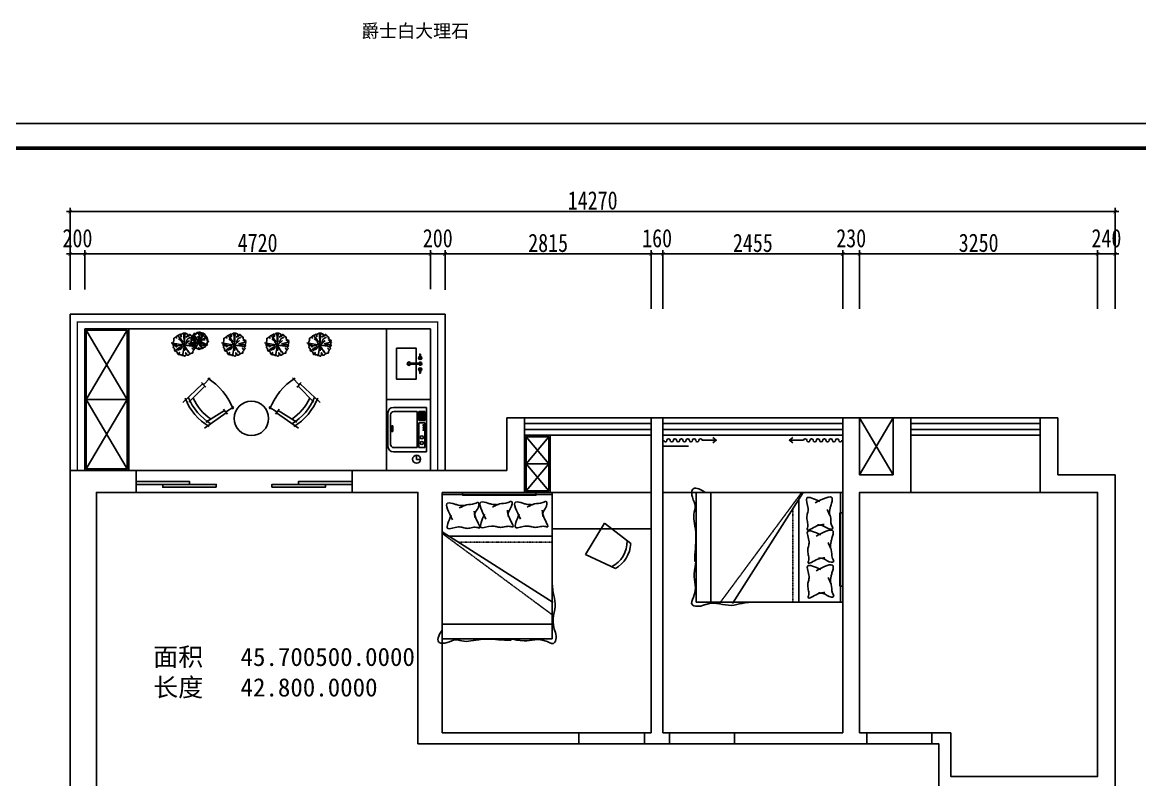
# Model space of a CAD drawing. Header units: millimetres. Extents: x -77055 to 331180, y -861586 to -491011.
# Drawn here: x -39311 to -24055, y -602618 to -592271 of the extents above; entities that cross this region are included whole.
import ezdxf

# ---------------------------------------------------------------- set-up
doc = ezdxf.new("R2010")
doc.units = ezdxf.units.MM
doc.header["$PDMODE"] = 3
doc.linetypes.add('DASHED2', pattern=[0.375, 0.25, -0.125])
doc.linetypes.add('M-HIDDEN', pattern=[1.875, 1.25, -0.625])
for name, color, linetype in [('0-01图框模板说明', 2, 'Continuous'), ('0-02图框细线', 136, 'Continuous'), ('250', 250, 'Continuous'), ('5', 5, 'Continuous'), ('6', 1, 'Continuous'), ('IDS-FIXT', 31, 'Continuous'), ('IEM-18Norm', 30, 'Continuous'), ('IFF-PLANTS', 86, 'Continuous'), ('JP-高位家具', 1, 'Continuous'), ('layer 1', 7, 'Continuous')]:
    doc.layers.add(name, color=color, linetype=linetype)
doc.styles.add('DIM', font='simhei.ttf', dxfattribs={"width": 0.8})
doc.styles.add('STYLE1', font='')
doc.styles.get('STYLE1').set_extended_font_data('SimSun')
doc.dimstyles.new('1-50', dxfattribs={"dimscale": 50, "dimtxt": 5, "dimasz": 1, "dimexe": 1, "dimexo": 0.1, "dimgap": 0.5, "dimtad": 1, "dimdec": 0, "dimdsep": 46, "dimtxsty": 'DIM', "dimblk": 'ARCHTICK', "dimcen": 4, "dimdle": 1, "dimclrd": 3, "dimclre": 3, "dimclrt": 1, "dimadec": 0, "dimazin": 0, "dimtfac": 1, "dimtdec": 0, "dimtmove": 2, "dimatfit": 3, "dimldrblk": 'DOT', "dimfxl": 15, "dimfxlon": 1, "dimarcsym": 0})

# ---------------------------------------------------------------- blocks, each defined once
blk = doc.blocks.new('_ArchTick')
at = {"color": 0, "linetype": 'ByBlock', "const_width": 0.15}
blk.add_lwpolyline([(-0.5, -0.5), (0.5, 0.5)], dxfattribs=at)
blk = doc.blocks.new('*D692')
at = {"layer": '250', "color": 3, "lineweight": -2}
for p, q in [((-23716, -597673), (-22916, -597673)), ((-22966, -597623), (-22966, -597963)), ((-23716, -597913), (-22916, -597913))]:
    blk.add_line(p, q, dxfattribs=at)
at = {"layer": 'Defpoints', "color": 0}
for p in [(-25214, -597673), (-25214, -597913), (-22966, -597913)]:
    blk.add_point(p, dxfattribs=at)
at = {"layer": '250', "color": 3, "lineweight": -2, "xscale": 50, "yscale": 50, "zscale": 50}
for p, rotation in [((-22966, -597673), 90), ((-22966, -597913), 270)]:
    blk.add_blockref('_ArchTick', p, dxfattribs=dict(at, rotation=rotation))
at = {"layer": '250', "color": 1, "insert": (-23160, -597471), "char_height": 250, "attachment_point": 5, "rotation": 90, "style": 'DIM'}
blk.add_mtext('240', dxfattribs=at)
blk = doc.blocks.new('_Dot')
at = {"color": 0, "linetype": 'ByBlock', "lineweight": -2}
blk.add_line((-0.5, 0), (-1, 0), dxfattribs=at)
at = {"color": 0, "linetype": 'ByBlock', "const_width": 0.5}
blk.add_lwpolyline([(-0.25, 0, 1), (0.25, 0, 1)], format="xyb", close=True, dxfattribs=at)
blk = doc.blocks.new('*D693')
at = {"layer": '250', "color": 3, "lineweight": -2}
for p, q in [((-22966, -597863), (-22966, -598503)), ((-23716, -597913), (-22916, -597913)), ((-23716, -598453), (-22916, -598453)), ((176539, -648635), (181029, -648635)), ((176589, -649385), (176589, -648585)), ((180979, -649385), (180979, -648585))]:
    blk.add_line(p, q, dxfattribs=at)
at = {"layer": 'Defpoints', "color": 0}
for p in [(-25214, -597913), (-24189, -598453), (-22966, -598453), (180979, -648635), (176589, -650556), (180979, -650556)]:
    blk.add_point(p, dxfattribs=at)
at = {"layer": '250', "color": 3, "lineweight": -2, "xscale": 50, "yscale": 50, "zscale": 50}
for p, rotation in [((-22966, -597913), 90), ((-22966, -598453), 270), ((176589, -648635), 180)]:
    blk.add_blockref('_ArchTick', p, dxfattribs=dict(at, rotation=rotation))
blk.add_blockref('_ArchTick', (180979, -648635), dxfattribs=at)
at = {"layer": '250', "color": 1, "insert": (-23168, -598183), "char_height": 250, "attachment_point": 5, "rotation": 90, "style": 'DIM'}
blk.add_mtext('540', dxfattribs=at)
at = {"layer": '250', "color": 1, "insert": (178784, -648483), "char_height": 250, "attachment_point": 5, "style": 'DIM'}
blk.add_mtext('4390', dxfattribs=at)
blk = doc.blocks.new('*D694')
at = {"layer": '250', "color": 3, "lineweight": -2}
for p, q in [((-23716, -598453), (-22916, -598453)), ((-22966, -598403), (-22966, -598743)), ((-23716, -598693), (-22916, -598693)), ((-56080, -832290), (-56080, -832608)), ((-55400, -832290), (-55400, -832608)), ((-56130, -832558), (-55350, -832558))]:
    blk.add_line(p, q, dxfattribs=at)
at = {"layer": 'Defpoints', "color": 0}
for p in [(-24189, -598453), (-24429, -598693), (-22966, -598693), (-56080, -832285), (-55400, -832285), (-55400, -832558)]:
    blk.add_point(p, dxfattribs=at)
at = {"layer": '250', "color": 3, "lineweight": -2, "xscale": 50, "yscale": 50, "zscale": 50}
for p, rotation in [((-22966, -598453), 90), ((-22966, -598693), 270), ((-56080, -832558), 180)]:
    blk.add_blockref('_ArchTick', p, dxfattribs=dict(at, rotation=rotation))
blk.add_blockref('_ArchTick', (-55400, -832558), dxfattribs=at)
at = {"layer": '250', "color": 1, "insert": (-22778, -598874), "char_height": 250, "attachment_point": 5, "rotation": 90, "style": 'DIM'}
blk.add_mtext('240', dxfattribs=at)
at = {"layer": '250', "color": 1, "insert": (-55740, -832407), "char_height": 250, "attachment_point": 5, "style": 'DIM'}
blk.add_mtext('680', dxfattribs=at)
blk = doc.blocks.new('*D695')
at = {"layer": '250', "color": 3, "lineweight": -2}
for p, q in [((-22966, -598643), (-22966, -602623)), ((-23716, -598693), (-22916, -598693)), ((-23716, -602573), (-22916, -602573)), ((-55450, -831891), (-54790, -831891)), ((-55400, -832205), (-55400, -831841)), ((-54840, -832205), (-54840, -831841))]:
    blk.add_line(p, q, dxfattribs=at)
at = {"layer": 'Defpoints', "color": 0}
for p in [(-24429, -598693), (-24429, -602573), (-22966, -602573), (-54840, -831891), (-55400, -832210), (-54840, -832210)]:
    blk.add_point(p, dxfattribs=at)
at = {"layer": '250', "color": 3, "lineweight": -2, "xscale": 50, "yscale": 50, "zscale": 50}
for p, rotation in [((-22966, -598693), 90), ((-22966, -602573), 270), ((-55400, -831891), 180)]:
    blk.add_blockref('_ArchTick', p, dxfattribs=dict(at, rotation=rotation))
blk.add_blockref('_ArchTick', (-54840, -831891), dxfattribs=at)
at = {"layer": '250', "color": 1, "insert": (-23117, -600633), "char_height": 250, "attachment_point": 5, "rotation": 90, "style": 'DIM'}
blk.add_mtext('3880', dxfattribs=at)
at = {"layer": '250', "color": 1, "insert": (-55120, -831740), "char_height": 250, "attachment_point": 5, "style": 'DIM'}
blk.add_mtext('560', dxfattribs=at)
blk = doc.blocks.new('*D696')
at = {"layer": '250', "color": 3, "lineweight": -2}
for p, q in [((-23716, -602573), (-22916, -602573)), ((-22966, -602523), (-22966, -602763)), ((-23716, -602713), (-22916, -602713)), ((-52530, -835905), (-52530, -835105)), ((-50065, -835905), (-50065, -835105)), ((-52580, -835155), (-50015, -835155))]:
    blk.add_line(p, q, dxfattribs=at)
at = {"layer": 'Defpoints', "color": 0}
for p in [(-24429, -602573), (-24429, -602713), (-22966, -602713), (-50065, -835155), (-52530, -836025), (-50065, -836025)]:
    blk.add_point(p, dxfattribs=at)
at = {"layer": '250', "color": 3, "lineweight": -2, "xscale": 50, "yscale": 50, "zscale": 50}
for p, rotation in [((-22966, -602573), 90), ((-22966, -602713), 270), ((-52530, -835155), 180)]:
    blk.add_blockref('_ArchTick', p, dxfattribs=dict(at, rotation=rotation))
blk.add_blockref('_ArchTick', (-50065, -835155), dxfattribs=at)
at = {"layer": '250', "color": 1, "insert": (-23168, -602643), "char_height": 250, "attachment_point": 5, "rotation": 90, "style": 'DIM'}
blk.add_mtext('140', dxfattribs=at)
at = {"layer": '250', "color": 1, "insert": (-51298, -835005), "char_height": 250, "attachment_point": 5, "style": 'DIM'}
blk.add_mtext('2465', dxfattribs=at)
blk = doc.blocks.new('*D701')
at = {"layer": '250', "color": 3, "lineweight": -2}
for p, q in [((-38709, -595435), (-38409, -595435)), ((-38659, -595924), (-38659, -595385)), ((-38459, -595919), (-38459, -595385)), ((153703, -610350), (153703, -610722)), ((156158, -610350), (156158, -610722)), ((156208, -610672), (153653, -610672))]:
    blk.add_line(p, q, dxfattribs=at)
at = {"layer": 'Defpoints', "color": 0}
for p in [(-38459, -595435), (-38659, -595929), (-38459, -595924), (153703, -610345), (156158, -610345), (153703, -610672)]:
    blk.add_point(p, dxfattribs=at)
at = {"layer": '250', "color": 3, "lineweight": -2, "xscale": 50, "yscale": 50, "zscale": 50, "rotation": 180}
for p in [(-38659, -595435), (153703, -610672)]:
    blk.add_blockref('_ArchTick', p, dxfattribs=at)
at = {"layer": '250', "color": 3, "lineweight": -2, "xscale": 50, "yscale": 50, "zscale": 50}
for p in [(-38459, -595435), (156158, -610672)]:
    blk.add_blockref('_ArchTick', p, dxfattribs=at)
at = {"layer": '250', "color": 1, "char_height": 250, "attachment_point": 5, "style": 'DIM'}
for s, insert in [('200', (-38559, -595221)), ('2455', (154931, -610522))]:
    blk.add_mtext(s, dxfattribs=dict(at, insert=insert))
blk = doc.blocks.new('*D702')
at = {"layer": '250', "color": 3, "lineweight": -2}
for p, q in [((-38509, -595435), (-33689, -595435)), ((-38459, -595919), (-38459, -595385)), ((-33739, -595915), (-33739, -595385)), ((151763, -610042), (153593, -610042)), ((151813, -610184), (151813, -609992)), ((153543, -610184), (153543, -609992))]:
    blk.add_line(p, q, dxfattribs=at)
at = {"layer": 'Defpoints', "color": 0}
for p in [(-33739, -595435), (-38459, -595924), (-33739, -595920), (153543, -610042), (151813, -610189), (153543, -610189)]:
    blk.add_point(p, dxfattribs=at)
at = {"layer": '250', "color": 3, "lineweight": -2, "xscale": 50, "yscale": 50, "zscale": 50, "rotation": 180}
for p in [(-38459, -595435), (151813, -610042)]:
    blk.add_blockref('_ArchTick', p, dxfattribs=at)
at = {"layer": '250', "color": 3, "lineweight": -2, "xscale": 50, "yscale": 50, "zscale": 50}
for p in [(-33739, -595435), (153543, -610042)]:
    blk.add_blockref('_ArchTick', p, dxfattribs=at)
at = {"layer": '250', "color": 1, "char_height": 250, "attachment_point": 5, "style": 'DIM'}
for s, insert in [('4720', (-36099, -595284)), ('1730', (152678, -609891))]:
    blk.add_mtext(s, dxfattribs=dict(at, insert=insert))
blk = doc.blocks.new('*D703')
at = {"layer": '250', "color": 3, "lineweight": -2}
for p, q in [((-33789, -595435), (-33489, -595435)), ((-33739, -595915), (-33739, -595385)), ((-33539, -595924), (-33539, -595385)), ((146508, -610525), (146508, -611325)), ((149458, -610525), (149458, -611325)), ((146458, -611275), (149508, -611275))]:
    blk.add_line(p, q, dxfattribs=at)
at = {"layer": 'Defpoints', "color": 0}
for p in [(-33539, -595435), (-33739, -595920), (-33539, -595929), (146508, -610345), (149458, -610345), (149458, -611275)]:
    blk.add_point(p, dxfattribs=at)
at = {"layer": '250', "color": 3, "lineweight": -2, "xscale": 50, "yscale": 50, "zscale": 50, "rotation": 180}
for p in [(-33739, -595435), (146508, -611275)]:
    blk.add_blockref('_ArchTick', p, dxfattribs=at)
at = {"layer": '250', "color": 3, "lineweight": -2, "xscale": 50, "yscale": 50, "zscale": 50}
for p in [(-33539, -595435), (149458, -611275)]:
    blk.add_blockref('_ArchTick', p, dxfattribs=at)
at = {"layer": '250', "color": 1, "char_height": 250, "attachment_point": 5, "style": 'DIM'}
for s, insert in [('200', (-33639, -595221)), ('2950', (147983, -611123))]:
    blk.add_mtext(s, dxfattribs=dict(at, insert=insert))
blk = doc.blocks.new('*D704')
at = {"layer": '250', "color": 3, "lineweight": -2}
for p, q in [((-33589, -595435), (-30674, -595435)), ((-33539, -595924), (-33539, -595385)), ((-30724, -596185), (-30724, -595385)), ((148699, -616775), (148699, -614930)), ((149449, -614980), (148649, -614980)), ((149449, -616725), (148649, -616725))]:
    blk.add_line(p, q, dxfattribs=at)
at = {"layer": 'Defpoints', "color": 0}
for p in [(-30724, -595435), (-33539, -595929), (-30724, -597584), (148699, -614980), (150108, -614980), (150108, -616725)]:
    blk.add_point(p, dxfattribs=at)
at = {"layer": '250', "color": 3, "lineweight": -2, "xscale": 50, "yscale": 50, "zscale": 50}
for p, rotation in [((-33539, -595435), 180), ((148699, -614980), 90), ((148699, -616725), 270)]:
    blk.add_blockref('_ArchTick', p, dxfattribs=dict(at, rotation=rotation))
blk.add_blockref('_ArchTick', (-30724, -595435), dxfattribs=at)
at = {"layer": '250', "color": 1, "insert": (-32132, -595285), "char_height": 250, "attachment_point": 5, "style": 'DIM'}
blk.add_mtext('2815', dxfattribs=at)
at = {"layer": '250', "color": 1, "insert": (148549, -615853), "char_height": 250, "attachment_point": 5, "rotation": 90, "style": 'DIM'}
blk.add_mtext('1745', dxfattribs=at)
blk = doc.blocks.new('*D705')
at = {"layer": '250', "color": 3, "lineweight": -2}
for p, q in [((-30774, -595435), (-30514, -595435)), ((-30724, -596185), (-30724, -595385)), ((-30564, -596185), (-30564, -595385)), ((147553, -618753), (150608, -618753)), ((147603, -619165), (147603, -618703)), ((150558, -619200), (150558, -618703))]:
    blk.add_line(p, q, dxfattribs=at)
at = {"layer": 'Defpoints', "color": 0}
for p in [(-30564, -595435), (-30724, -597584), (-30564, -597584), (150558, -618753), (147603, -619170), (150558, -619205)]:
    blk.add_point(p, dxfattribs=at)
at = {"layer": '250', "color": 3, "lineweight": -2, "xscale": 50, "yscale": 50, "zscale": 50, "rotation": 180}
for p in [(-30724, -595435), (147603, -618753)]:
    blk.add_blockref('_ArchTick', p, dxfattribs=at)
at = {"layer": '250', "color": 3, "lineweight": -2, "xscale": 50, "yscale": 50, "zscale": 50}
for p in [(-30564, -595435), (150558, -618753)]:
    blk.add_blockref('_ArchTick', p, dxfattribs=at)
at = {"layer": '250', "color": 1, "char_height": 250, "attachment_point": 5, "style": 'DIM'}
for s, insert in [('160', (-30644, -595221)), ('2955', (149081, -618603))]:
    blk.add_mtext(s, dxfattribs=dict(at, insert=insert))
blk = doc.blocks.new('*D706')
at = {"layer": '250', "color": 3, "lineweight": -2}
for p, q in [((-30614, -595435), (-28059, -595435)), ((-30564, -596185), (-30564, -595385)), ((-28109, -596185), (-28109, -595385)), ((150553, -617555), (149994, -617555)), ((150044, -619250), (150044, -617505)), ((150553, -619200), (149994, -619200))]:
    blk.add_line(p, q, dxfattribs=at)
at = {"layer": 'Defpoints', "color": 0}
for p in [(-28109, -595435), (-30564, -597584), (-28109, -597584), (150044, -617555), (150558, -617555), (150558, -619200)]:
    blk.add_point(p, dxfattribs=at)
at = {"layer": '250', "color": 3, "lineweight": -2, "xscale": 50, "yscale": 50, "zscale": 50}
for p, rotation in [((-30564, -595435), 180), ((150044, -617555), 90), ((150044, -619200), 270)]:
    blk.add_blockref('_ArchTick', p, dxfattribs=dict(at, rotation=rotation))
blk.add_blockref('_ArchTick', (-28109, -595435), dxfattribs=at)
at = {"layer": '250', "color": 1, "insert": (-29337, -595285), "char_height": 250, "attachment_point": 5, "style": 'DIM'}
blk.add_mtext('2455', dxfattribs=at)
at = {"layer": '250', "color": 1, "insert": (149894, -618378), "char_height": 250, "attachment_point": 5, "rotation": 90, "style": 'DIM'}
blk.add_mtext('1645', dxfattribs=at)
blk = doc.blocks.new('*D707')
at = {"layer": '250', "color": 3, "lineweight": -2}
for p, q in [((-28159, -595435), (-27829, -595435)), ((-28109, -596185), (-28109, -595385)), ((-27879, -596185), (-27879, -595385)), ((163605, -614960), (164405, -614960)), ((164355, -618770), (164355, -614910)), ((163605, -618720), (164405, -618720))]:
    blk.add_line(p, q, dxfattribs=at)
at = {"layer": 'Defpoints', "color": 0}
for p in [(-27879, -595435), (-27879, -597344), (-28109, -597584), (159638, -614960), (164355, -614960), (159638, -618720)]:
    blk.add_point(p, dxfattribs=at)
at = {"layer": '250', "color": 3, "lineweight": -2, "xscale": 50, "yscale": 50, "zscale": 50}
for p, rotation in [((-28109, -595435), 180), ((164355, -614960), 90), ((164355, -618720), 270)]:
    blk.add_blockref('_ArchTick', p, dxfattribs=dict(at, rotation=rotation))
blk.add_blockref('_ArchTick', (-27879, -595435), dxfattribs=at)
at = {"layer": '250', "color": 1, "insert": (-27994, -595221), "char_height": 250, "attachment_point": 5, "style": 'DIM'}
blk.add_mtext('230', dxfattribs=at)
at = {"layer": '250', "color": 1, "insert": (164204, -616840), "char_height": 250, "attachment_point": 5, "rotation": 90, "style": 'DIM'}
blk.add_mtext('3760', dxfattribs=at)
blk = doc.blocks.new('*D708')
at = {"layer": '250', "color": 3, "lineweight": -2}
for p, q in [((-27929, -595435), (-24579, -595435)), ((-27879, -596185), (-27879, -595385)), ((-24629, -596185), (-24629, -595385))]:
    blk.add_line(p, q, dxfattribs=at)
at = {"layer": 'Defpoints', "color": 0}
for p in [(-24629, -595435), (-27879, -597344), (-24629, -598364)]:
    blk.add_point(p, dxfattribs=at)
at = {"layer": '250', "color": 3, "lineweight": -2, "xscale": 50, "yscale": 50, "zscale": 50, "rotation": 180}
blk.add_blockref('_ArchTick', (-27879, -595435), dxfattribs=at)
at = {"layer": '250', "color": 3, "lineweight": -2, "xscale": 50, "yscale": 50, "zscale": 50}
blk.add_blockref('_ArchTick', (-24629, -595435), dxfattribs=at)
at = {"layer": '250', "color": 1, "insert": (-26254, -595284), "char_height": 250, "attachment_point": 5, "style": 'DIM'}
blk.add_mtext('3250', dxfattribs=at)
blk = doc.blocks.new('*D709')
at = {"layer": '250', "color": 3, "lineweight": -2}
for p, q in [((-24679, -595435), (-24339, -595435)), ((-24629, -596185), (-24629, -595385)), ((-24389, -596185), (-24389, -595385))]:
    blk.add_line(p, q, dxfattribs=at)
at = {"layer": 'Defpoints', "color": 0}
for p in [(-24389, -595435), (-24389, -598124), (-24629, -598364)]:
    blk.add_point(p, dxfattribs=at)
at = {"layer": '250', "color": 3, "lineweight": -2, "xscale": 50, "yscale": 50, "zscale": 50, "rotation": 180}
blk.add_blockref('_ArchTick', (-24629, -595435), dxfattribs=at)
at = {"layer": '250', "color": 3, "lineweight": -2, "xscale": 50, "yscale": 50, "zscale": 50}
blk.add_blockref('_ArchTick', (-24389, -595435), dxfattribs=at)
at = {"layer": '250', "color": 1, "insert": (-24509, -595221), "char_height": 250, "attachment_point": 5, "style": 'DIM'}
blk.add_mtext('240', dxfattribs=at)
blk = doc.blocks.new('*D728')
at = {"layer": '250', "color": 3, "lineweight": -2}
for p, q in [((-38659, -595607), (-38659, -594807)), ((-24389, -595607), (-24389, -594807)), ((-24339, -594857), (-38709, -594857))]:
    blk.add_line(p, q, dxfattribs=at)
at = {"layer": 'Defpoints', "color": 0}
for p in [(-38659, -594857), (-38659, -596185), (-24389, -596185)]:
    blk.add_point(p, dxfattribs=at)
at = {"layer": '250', "color": 3, "lineweight": -2, "xscale": 50, "yscale": 50, "zscale": 50, "rotation": 180}
blk.add_blockref('_ArchTick', (-38659, -594857), dxfattribs=at)
at = {"layer": '250', "color": 3, "lineweight": -2, "xscale": 50, "yscale": 50, "zscale": 50}
blk.add_blockref('_ArchTick', (-24389, -594857), dxfattribs=at)
at = {"layer": '250', "color": 1, "insert": (-31524, -594705), "char_height": 250, "attachment_point": 5, "style": 'DIM'}
blk.add_mtext('14270', dxfattribs=at)
blk = doc.blocks.new('TREE')
at = {"color": 0, "linetype": 'ByBlock'}
for p, q in [((-28, 553), (-9, 216)), ((0, 0), (-500, -310)), ((0, 0), (-473, -365)), ((0, 0), (-426, 453)), ((1, -2), (-184, 326)), ((-14, 124), (-37, 392)), ((0, 0), (-35, -318)), ((-2, -2), (384, 367)), ((0, 0), (227, 147)), ((0, 0), (381, 26)), ((0, 0), (325, -339)), ((0, 0), (223, -298)), ((-580, -11), (-189, -11)), ((-146, -21), (-393, -29)), ((189, -548), (66, -191))]:
    blk.add_line(p, q, dxfattribs=at)
for points in [[(-533, 172, 0.048549), (-538, 162, 0.190472), (-538, 152, -0.10101), (-534, 136, 0.307962), (-529, 126, 0.265853), (-522, 125, -0.124573), (-499, 128, -0.175417), (-471, 113, -0.55537), (-474, 103, -0.151111), (-493, 103, 0.037801), (-513, 108, 0.126958), (-522, 108, 0.229316), (-545, 84, 0.16988), (-545, 59, -0.10766), (-541, 26, 0.160613), (-535, -45, -0.11842), (-527, -95, -0.101826), (-531, -107, 0.641425), (-505, -139, 0.023709), (-443, -97, -0.264906), (-413, -93, -0.527356), (-410, -108, -0.115062), (-453, -136, 0.153737), (-493, -166, 0.227692), (-497, -195, -0.107046), (-494, -249, 0.304489), (-478, -282, 0.118537), (-445, -292, -0.24455), (-417, -310, -0.401226), (-423, -336, 0.516312), (-423, -369, 0.207858), (-395, -376, -0.205707), (-373, -381, 0.042292), (-366, -398, 0.27872), (-293, -406, 0.371124), (-277, -369, -0.162146), (-276, -332, -0.092503), (-254, -296, -0.92822), (-245, -302, 0.045097), (-264, -338, 0.271844), (-261, -356, -0.045638), (-237, -394, -0.351087), (-245, -437, 0.267635), (-276, -481, 0.456302), (-255, -503, 0.224849), (-239, -495, -0.702819), (-221, -501, 0.36667), (-167, -517, -0.306593), (-116, -526, 0.365707), (-41, -531, 0.229267), (-32, -515, -0.531538), (-16, -505, 0.038694), (27, -520, 0.546027), (39, -510, 0.008428), (32, -472, -1.045168), (37, -471, 0.024954), (85, -536, 0.277631), (132, -553, 0.618575), (136, -539, 0.07332), (112, -501, -0.264636), (108, -484, -0.283668), (151, -475, 0.151544), (216, -478, 0.263252), (240, -456, -0.276965), (266, -432, -0.00619), (307, -424, 0.292035), (342, -392, 0.386467), (334, -377, -0.479561), (328, -327, -0.347201), (364, -322, 0.24097), (407, -324, 0.319278), (424, -297, -0.256097), (439, -262, 0.599235), (437, -247, 0.047891), (392, -236, -0.010419), (332, -226, -1.343777), (334, -221, -0.207946), (408, -227, 0.33552), (447, -221, 0.15502), (468, -176, -0.317336), (499, -144, 0.33213), (532, -107, 0.295355), (520, -83, -0.3785), (502, -32, 0.22719), (500, 14, 0.002774), (486, 38, -0.340727), (489, 58, 0.192143), (500, 81, 0.191783), (474, 155, 0.399061), (419, 160, -0.281864), (340, 151, -0.778653), (341, 160, 0.05714), (390, 169, 0.298226), (428, 213, -0.213147), (451, 252, 0.598277), (448, 281, 0.136008), (413, 299, -0.239617), (383, 322, 0.225446), (329, 367, -0.274678), (282, 414, 0.625959), (207, 429, -0.077436), (161, 385, -1.722769), (161, 389, 0.182225), (191, 427, -0.220662), (213, 451, 0.440558), (221, 473, 0.255848), (180, 500, 0.203833), (140, 487, -0.381368), (42, 488, 0.289099), (-77, 508, 0.098536), (-107, 488, -0.37499), (-148, 485, 0.295657), (-212, 490, 0.325049), (-226, 463, -0.444778), (-241, 442, -0.072527), (-280, 445, 0.724317), (-286, 435, 0.036145), (-225, 376, 0.245611), (-185, 367, -0.314344), (-138, 351, -0.471362), (-150, 307, -0.328571), (-187, 315, 0.165469), (-233, 341, -0.289587), (-308, 411, 0.485494), (-358, 433, 0.37279), (-379, 377, -0.569082), (-398, 355, 0.406999), (-425, 335, -0.196889), (-455, 288, -0.049165), (-529, 245, 0.519447), (-535, 215, -0.377457), (-533, 172, 3.957934)], [(-390, 62, -0.036231), (-288, 26, 0.185457), (-162, 20, -0.211068), (-43, 9, 0.149215), (0, 0, -8.760448)], [(15, 56, -0.10196), (60, 209, 0.275224), (55, 302, -0.168848), (27, 414, -2.224984)], [(487, -11, 0.172133), (370, 10, -0.196086), (205, 48, 0.316741), (120, 48, -11.613477)], [(-159, -464, 0.391732), (-139, -392, -0.180788), (-149, -315, -0.13994), (-84, -199, 0.260432), (-59, -111, -0.869243)], [(295, -451, 0.133517), (268, -402, 0.059364), (224, -366, -0.223064), (177, -290, 0.236418), (120, -204, -0.461399)]]:
    blk.add_lwpolyline(points, format="xyb", dxfattribs=at)
blk = doc.blocks.new('A$C5DE12AFD')
at = {"layer": '6', "color": 5}
for points in [[(523, 37), (717, 37), (671, 74)], [(523, 37), (717, 37), (671, 0)]]:
    blk.add_lwpolyline(points, dxfattribs=at)
for centre, start, end in [((22, 37), 180, 0), ((65, 37), 0, 180), ((109, 37), 180, 0), ((153, 37), 0, 180), ((196, 37), 180, 0), ((240, 37), 0, 180), ((283, 37), 180, 0), ((327, 37), 0, 180), ((371, 37), 180, 0), ((414, 37), 0, 180), ((458, 37), 180, 0), ((501, 37), 0, 180)]:
    blk.add_arc(centre, 21.8, start, end, dxfattribs=at)
blk = doc.blocks.new('A$C4EE4461C')
at = {"color": 2, "ltscale": 1000}
for p, q in [((2065, 2400), (65, 2400)), ((65, 2400), (65, 600)), ((2065, 600), (2065, 2400)), ((1465, 600), (1465, 2282)), ((65, 600), (2065, 600))]:
    blk.add_line(p, q, dxfattribs=at)
at = {"color": 8, "ltscale": 1000}
blk.add_line((265, 2400), (265, 600), dxfattribs=at)
at = {"color": 8, "linetype": 'DASHED2', "ltscale": 0.5}
for p, q in [((1505, 2400), (376, 569)), ((1385, 600), (1385, 2125))]:
    blk.add_line(p, q, dxfattribs=at)
at = {"color": 1, "ltscale": 1000}
for p, q in [((1525, 2400), (561, 579)), ((2035, 600), (2035, 2400))]:
    blk.add_line(p, q, dxfattribs=at)
at = {"color": 3}
blk.add_lwpolyline([(2065, 864), (2025, 864), (2025, 2064), (2065, 2064)], close=True, dxfattribs=at)
at = {"color": 2, "ltscale": 1000}
blk.add_open_spline([(184, 2400), (105, 2470), (-12, 2499), (10, 2289), (68, 2182), (3, 1991), (86, 1772), (27, 1228), (77, 1300), (3, 1016), (94, 799), (-32, 552), (111, 521), (313, 633), (478, 509), (703, 591), (809, 597), (869, 600)], degree=3, knots=[0, 0, 0, 0, 140.356688, 240.855445, 374.272085, 514.628774, 800.960617, 1037.309606, 1234.977718, 1501.883052, 1872.056655, 1990.732643, 2052.345442, 2125.407537, 2467.000811, 2608.004871, 2786.638856, 2786.638856, 2786.638856, 2786.638856], dxfattribs=at)
at = {"color": 1, "ltscale": 1000}
for points, knots in [([(1752, 2250), (1673, 2293), (1518, 2376), (1604, 2161), (1585, 2062), (1567, 1984), (1589, 1902), (1590, 1840), (1566, 1746), (1710, 1865), (1780, 1872), (1809, 1874)], [0, 0, 0, 0, 197.98522, 383.798459, 461.536852, 537.063609, 629.138715, 719.341985, 744.183766, 895.041347, 1000.692483, 1000.692483, 1000.692483, 1000.692483]), ([(1688, 2229), (1795, 2295), (1953, 2392), (1909, 2210), (1886, 2123), (1884, 2065), (1884, 2028)], [0, 0, 0, 0, 257.192142, 380.388355, 440.188761, 557.045341, 557.045341, 557.045341, 557.045341]), ([(1852, 2122), (1859, 2101), (1873, 2061), (1912, 1977), (1887, 1900), (1942, 1802), (1855, 1790), (1809, 1866), (1743, 1866), (1721, 1866)], [0, 0, 0, 0, 70.314327, 132.712823, 281.06886, 345.030234, 373.143701, 508.899423, 574.349148, 574.349148, 574.349148, 574.349148]), ([(1765, 1705), (1686, 1748), (1531, 1831), (1617, 1617), (1598, 1517), (1580, 1439), (1602, 1357), (1603, 1295), (1579, 1202), (1723, 1320), (1793, 1327), (1822, 1329)], [0, 0, 0, 0, 197.98522, 383.798459, 461.536852, 537.063609, 629.138715, 719.341985, 744.183766, 895.041347, 1000.692483, 1000.692483, 1000.692483, 1000.692483]), ([(1701, 1684), (1808, 1750), (1966, 1847), (1922, 1665), (1899, 1578), (1897, 1521), (1897, 1483)], [0, 0, 0, 0, 257.192142, 380.388355, 440.188761, 557.045341, 557.045341, 557.045341, 557.045341]), ([(1865, 1577), (1872, 1556), (1886, 1517), (1925, 1433), (1900, 1355), (1955, 1258), (1868, 1246), (1822, 1321), (1756, 1321), (1734, 1321)], [0, 0, 0, 0, 70.314327, 132.712823, 281.06886, 345.030234, 373.143701, 508.899423, 574.349148, 574.349148, 574.349148, 574.349148]), ([(1765, 1136), (1686, 1179), (1531, 1262), (1617, 1047), (1598, 947), (1580, 869), (1602, 788), (1603, 726), (1579, 632), (1723, 750), (1793, 757), (1822, 760)], [0, 0, 0, 0, 197.98522, 383.798459, 461.536852, 537.063609, 629.138715, 719.341985, 744.183766, 895.041347, 1000.692483, 1000.692483, 1000.692483, 1000.692483]), ([(1701, 1115), (1808, 1181), (1966, 1278), (1922, 1095), (1899, 1008), (1897, 951), (1897, 913)], [0, 0, 0, 0, 257.192142, 380.388355, 440.188761, 557.045341, 557.045341, 557.045341, 557.045341]), ([(1865, 1007), (1872, 986), (1886, 947), (1925, 863), (1900, 786), (1955, 688), (1868, 676), (1822, 751), (1756, 751), (1734, 751)], [0, 0, 0, 0, 70.314327, 132.712823, 281.06886, 345.030234, 373.143701, 508.899423, 574.349148, 574.349148, 574.349148, 574.349148])]:
    blk.add_open_spline(points, degree=3, knots=knots, dxfattribs=at)
blk = doc.blocks.new('A$C3FA61304')
at = {"color": 251}
for p, q in [((38, 561), (38, 113)), ((444, 611), (88, 611)), ((444, 64), (444, 611)), ((471, 611), (471, 236)), ((559, 611), (471, 611)), ((559, 236), (559, 611)), ((55, 363, -1341), (55, 287, -1341)), ((76, 368, -1341), (60, 368, -1341)), ((76, 282, -1341), (76, 368, -1341)), ((60, 282, -1341), (76, 282, -1341)), ((559, 236), (471, 236)), ((471, 200), (471, 64)), ((559, 200), (471, 200)), ((505, 190, -1341), (489, 190, -1341)), ((489, 73, -1341), (489, 190, -1341)), ((505, 73, -1341), (505, 190, -1341)), ((521, 73, -1341), (521, 190, -1341)), ((536, 190, -1341), (521, 190, -1341)), ((536, 73, -1341), (536, 190, -1341)), ((559, 64), (559, 200)), ((444, 64), (88, 64)), ((559, 64), (471, 64)), ((505, 73, -1341), (489, 73, -1341)), ((536, 73, -1341), (521, 73, -1341))]:
    blk.add_line(p, q, dxfattribs=at)
for centre, radius in [((514, 540, -1341), 23.1), ((514, 455, -1341), 23.1), ((538, 342, -1341), 8.22), ((538, 307, -1341), 8.22), ((538, 273, -1341), 8.22)]:
    blk.add_circle(centre, radius, dxfattribs=at)
for centre, radius, start, end in [((88, 561), 49.5, 90, 180), ((60, 363, -1341), 4.95, 90, 180), ((60, 287, -1341), 4.95, 180, 270), ((88, 113), 49.5, 180, 270)]:
    blk.add_arc(centre, radius, start, end, dxfattribs=at)
at = {"layer": 'IDS-FIXT', "ltscale": 3}
for p, q in [((0, 592), (0, 82)), ((587, 674), (82, 674)), ((587, 0), (587, 674)), ((587, 0), (82, 0))]:
    blk.add_line(p, q, dxfattribs=at)
for centre, start, end in [((82, 592), 90, 180), ((82, 82), 180, 270)]:
    blk.add_arc(centre, 82.5, start, end, dxfattribs=at)
blk = doc.blocks.new('941RFD')
at = {"color": 2}
for p, q in [((40964, 8550), (40841, 8550)), ((40964, 8532), (40841, 8532))]:
    blk.add_line(p, q, dxfattribs=at)
for points in [[(40643, 8754), (40909, 8754), (40909, 8328), (40643, 8328)], [(40971, 8671), (40971, 8613), (40959, 8613), (40959, 8671)], [(40971, 8411), (40971, 8469), (40959, 8469), (40959, 8411)]]:
    blk.add_lwpolyline(points, close=True, dxfattribs=at)
for radius in [24, 16]:
    blk.add_circle((40812, 8541), radius, dxfattribs=at)
for centre, radius, start, end in [((40841, 8541), 8.57, 90, 270), ((40965, 8621), 22, 105.2764, 74.7237), ((40965, 8541), 22, 202.9179, 157.0821), ((40964, 8541), 8.57, 270, 90), ((40965, 8461), 22, 285.2764, 254.7237)]:
    blk.add_arc(centre, radius, start, end, dxfattribs=at)
blk = doc.blocks.new('gf')
at = {"color": 2}
for p, q in [((97403, -12710), (97767, -12961)), ((98964, -12710), (98600, -12961)), ((97737, -13001), (97429, -12806)), ((98629, -13001), (98938, -12806)), ((97044, -13135), (97374, -13447)), ((97409, -13406), (97146, -13138)), ((97755, -12976), (97894, -13063)), ((98612, -12976), (98473, -13063)), ((98957, -13406), (99220, -13138)), ((99323, -13135), (98993, -13447)), ((97389, -13429), (97501, -13545)), ((98978, -13429), (98865, -13545))]:
    blk.add_line(p, q, dxfattribs=at)
blk.add_circle((98183, -12871), 286, dxfattribs=at)
for centre, radius, start, end in [((97992, -13570), 979, 121.3946, 158.2037), ((97972, -13551), 897, 120.805, 158.5297), ((98395, -13551), 897, 21.4703, 59.195), ((98375, -13570), 979, 21.7963, 58.6054), ((98288, -13377), 666, 139.0444, 148.0705), ((98079, -13377), 666, 31.9295, 40.9556), ((96878, -12636), 1075, 302.7424, 338.895), ((99489, -12636), 1075, 201.105, 237.2576), ((97891, -13867), 666, 133.9798, 143.3347), ((98475, -13867), 666, 36.6653, 46.0202)]:
    blk.add_arc(centre, radius, start, end, dxfattribs=at)
at = {"color": 1}
for centre, start, end in [((97972, -13551), 123.4784, 155.6579), ((98395, -13551), 24.3421, 56.5216)]:
    blk.add_arc(centre, 829, start, end, dxfattribs=at)
blk = doc.blocks.new('A$C56A9156F')
at = {"color": 1}
for p, q in [((-92, 491), (360, 525)), ((-92, 491), (0, 0)), ((0, 0), (433, 132))]:
    blk.add_line(p, q, dxfattribs=at)
for radius, start, end in [(375, 337.108, 44.0862), (425, 342.5246, 38.6696)]:
    blk.add_arc((28, 260), radius, start, end, dxfattribs=at)
blk = doc.blocks.new('A$C277C16EF')
at = {"layer": '0-01图框模板说明', "color": 2, "const_width": 49}
blk.add_lwpolyline([(-338, 19745), (-338, 338), (-28062, 338), (-28062, 19745)], close=True, dxfattribs=at)
at = {"layer": '0-02图框细线'}
blk.add_lwpolyline([(0, 20083), (0, 0), (-28400, 0), (-28400, 20083)], close=True, dxfattribs=at)

msp = doc.modelspace()

# ---------------------------------------------------------------- linework, layer by layer
at = {"layer": '250', "color": 2}
for p, q in [((-38659.3, -598392.7), (-38659.3, -596257.7)), ((-38659.3, -596257.7), (-33539.3, -596257.7)), ((-33539.3, -598392.7), (-33539.3, -596257.7)), ((-38459.3, -598392.7), (-38459.3, -596457.7)), ((-38459.3, -596457.7), (-33739.3, -596457.7)), ((-37859.3, -598392.7), (-37859.3, -596457.7)), ((-33739.3, -598392.7), (-33739.3, -596457.7)), ((-30724.3, -597672.7), (-32454.3, -597672.7)), ((-28109.3, -597672.7), (-30564.3, -597672.7)), ((-25414.3, -597672.7), (-27179.3, -597672.7)), ((-30724.3, -597912.7), (-32454.3, -597912.7)), ((-28109.3, -597912.7), (-30564.3, -597912.7)), ((-25414.3, -597912.7), (-27179.3, -597912.7)), ((-30214.3, -598062.7), (-30564.3, -598062.7)), ((-30724.3, -599192.7), (-32079.3, -599192.7))]:
    msp.add_line(p, q, dxfattribs=at)
at = {"layer": '250', "color": 1}
for p, q in [((-34339.3, -598392.7), (-34339.3, -596457.7)), ((-34339.3, -597425.2), (-33739.3, -597425.2)), ((-30724.3, -597752.7), (-32454.3, -597752.7)), ((-30724.3, -597832.7), (-32454.3, -597832.7)), ((-28109.3, -597752.7), (-30564.3, -597752.7)), ((-28109.3, -597832.7), (-30564.3, -597832.7)), ((-25414.3, -597752.7), (-27179.3, -597752.7)), ((-25414.3, -597832.7), (-27179.3, -597832.7)), ((-32124.3, -597932.7), (-32434.3, -598302.7)), ((-32124.3, -598302.7), (-32434.3, -597932.7)), ((-32124.3, -598302.7), (-32434.3, -598302.7)), ((-32434.3, -598302.7), (-32124.3, -598672.7)), ((-32434.3, -598672.7), (-32124.3, -598302.7))]:
    msp.add_line(p, q, dxfattribs=at)
at = {"layer": '250', "color": 7}
for p, q in [((-32694.3, -597672.7), (-32694.3, -598392.7)), ((-32454.3, -597672.7), (-32694.3, -597672.7)), ((-32454.3, -597912.7), (-32454.3, -597672.7)), ((-30724.3, -597912.7), (-30724.3, -597672.7)), ((-30564.3, -597672.7), (-30724.3, -597672.7)), ((-30564.3, -597912.7), (-30564.3, -597672.7)), ((-28109.3, -597912.7), (-28109.3, -597672.7)), ((-28109.3, -597672.7), (-27879.3, -597672.7)), ((-27879.3, -598452.7), (-27879.3, -597672.7)), ((-27419.3, -598452.7), (-27419.3, -597672.7)), ((-27179.3, -597672.7), (-27419.3, -597672.7)), ((-27179.3, -597912.7), (-27179.3, -597672.7)), ((-25414.3, -597912.7), (-25414.3, -597672.7)), ((-25414.3, -597672.7), (-25174.3, -597672.7)), ((-25174.3, -598452.7), (-25174.3, -597672.7)), ((-32454.3, -597912.7), (-32454.3, -598692.7)), ((-32104.3, -597912.7), (-32104.3, -598692.7)), ((-30724.3, -598692.7), (-30724.3, -597912.7)), ((-30564.3, -598692.7), (-30564.3, -597912.7)), ((-28109.3, -601977.7), (-28109.3, -597912.7)), ((-27179.3, -598692.7), (-27179.3, -597912.7)), ((-25414.3, -598692.7), (-25414.3, -597912.7)), ((-33928.5, -598184.4), (-33928.5, -598244.4)), ((-33928.5, -598244.4), (-33873.7, -598244.4)), ((-38459.3, -598392.7), (-38659.3, -598392.7)), ((-38659.3, -598392.7), (-38659.3, -606112.7)), ((-37759.3, -598392.7), (-38459.3, -598392.7)), ((-37759.3, -598692.7), (-37759.3, -598392.7)), ((-34809.3, -598692.7), (-34809.3, -598392.7)), ((-34809.3, -598392.7), (-33739.3, -598392.7)), ((-33739.3, -598392.7), (-32694.3, -598392.7)), ((-27879.3, -598452.7), (-27419.3, -598452.7)), ((-24389.3, -598452.7), (-25174.3, -598452.7)), ((-24389.3, -607307.7), (-24389.3, -598452.7)), ((-38299.3, -605572.7), (-38299.3, -598692.7)), ((-37759.3, -598692.7), (-38299.3, -598692.7)), ((-33909.3, -598692.7), (-34809.3, -598692.7)), ((-33909.3, -602127.7), (-33909.3, -598692.7)), ((-33579.3, -601977.7), (-33579.3, -598692.7)), ((-32454.3, -598692.7), (-33579.3, -598692.7)), ((-30724.3, -601977.7), (-30724.3, -598692.7)), ((-30564.3, -601977.7), (-30564.3, -598692.7)), ((-27879.3, -601977.7), (-27879.3, -598692.7)), ((-27879.3, -598692.7), (-27179.3, -598692.7)), ((-24629.3, -598692.7), (-25414.3, -598692.7)), ((-24629.3, -602572.7), (-24629.3, -598692.7)), ((-33579.3, -601977.7), (-31714.3, -601977.7)), ((-31714.3, -602127.7), (-31714.3, -601977.7)), ((-30814.3, -601977.7), (-30724.3, -601977.7)), ((-30814.3, -602127.7), (-30814.3, -601977.7)), ((-30814.3, -601977.7), (-30724.3, -601977.7)), ((-30474.3, -601977.7), (-30564.3, -601977.7)), ((-30474.3, -601977.7), (-30564.3, -601977.7)), ((-30474.3, -602127.7), (-30474.3, -601977.7)), ((-29094.3, -601977.7), (-29589.3, -601977.7)), ((-29589.3, -602127.7), (-29589.3, -601977.7)), ((-29589.3, -601977.7), (-28109.3, -601977.7)), ((-27779.3, -601977.7), (-27879.3, -601977.7)), ((-27779.3, -602127.7), (-27779.3, -601977.7)), ((-26894.3, -602127.7), (-26894.3, -601977.7)), ((-26894.3, -601977.7), (-26634.3, -601977.7)), ((-26634.3, -601977.7), (-26634.3, -602572.7)), ((-33909.3, -602127.7), (-31714.3, -602127.7)), ((-30814.3, -602127.7), (-30474.3, -602127.7)), ((-30814.3, -602127.7), (-30474.3, -602127.7)), ((-29589.3, -602127.7), (-29094.3, -602127.7)), ((-29589.3, -602127.7), (-27779.3, -602127.7)), ((-28209.3, -602127.7), (-27779.3, -602127.7)), ((-26799.3, -602127.7), (-26894.3, -602127.7)), ((-26799.3, -603177.7), (-26799.3, -602127.7)), ((-26634.3, -602572.7), (-24629.3, -602572.7))]:
    msp.add_line(p, q, dxfattribs=at)
at = {"layer": '250', "color": 251}
for p, q in [((-27879.3, -597672.7), (-27419.3, -597672.7)), ((-27419.3, -598452.7), (-27879.3, -597672.7)), ((-27879.3, -598452.7), (-27419.3, -597672.7)), ((-30724.3, -598692.7), (-32454.3, -598692.7)), ((-28109.3, -598692.7), (-30564.3, -598692.7)), ((-27179.3, -598692.7), (-25414.3, -598692.7))]:
    msp.add_line(p, q, dxfattribs=at)
at = {"layer": '250', "color": 1, "const_width": 20}
msp.add_lwpolyline([(-38559.3, -598392.7), (-38559.3, -596364.2), (-33640.5, -596364.2), (-33640.5, -598392.7)], dxfattribs=at)
at = {"layer": '250', "color": 1}
for points in [[(-37879.3, -596477.7), (-38439.3, -596477.7), (-38439.3, -598372.7), (-37879.3, -598372.7)], [(-32124.3, -598672.7), (-32434.3, -598672.7), (-32434.3, -597932.7), (-32124.3, -597932.7)]]:
    msp.add_lwpolyline(points, close=True, dxfattribs=at)
at = {"layer": '250', "color": 8}
for points in [[(-38439.3, -598372.7), (-37879.3, -597425.2), (-38439.3, -597425.2), (-37879.3, -596477.7)], [(-37879.3, -598372.7), (-38439.3, -597425.2), (-37879.3, -597425.2), (-38439.3, -596477.7)]]:
    msp.add_lwpolyline(points, dxfattribs=at)
at = {"layer": '250', "color": 2}
for points in [[(-32104.3, -598692.7), (-32454.3, -598692.7), (-32454.3, -597912.7), (-32104.3, -597912.7)], [(-37029.3, -598582.7), (-37759.3, -598582.7), (-37759.3, -598542.7), (-37029.3, -598542.7)], [(-36664.3, -598622.7), (-37394.3, -598622.7), (-37394.3, -598582.7), (-36664.3, -598582.7)], [(-35904.3, -598622.7), (-35174.3, -598622.7), (-35174.3, -598582.7), (-35904.3, -598582.7)], [(-35539.3, -598582.7), (-34809.3, -598582.7), (-34809.3, -598542.7), (-35539.3, -598542.7)], [(-31714.3, -602127.7), (-30814.3, -602127.7), (-30814.3, -601977.7), (-31714.3, -601977.7)], [(-30474.3, -602127.7), (-29589.3, -602127.7), (-29589.3, -601977.7), (-30474.3, -601977.7)], [(-27779.3, -602127.7), (-26894.3, -602127.7), (-26894.3, -601977.7), (-27779.3, -601977.7)]]:
    msp.add_lwpolyline(points, close=True, dxfattribs=at)
at = {"layer": '250', "color": 251}
msp.add_lwpolyline([(-34809.3, -598392.7), (-34809.3, -598692.7), (-37759.3, -598692.7), (-37759.3, -598392.7)], close=True, dxfattribs=at)
at = {"layer": '250', "color": 2}
for points in [[(-26799.3, -603177.7), (-34159.3, -603177.7), (-34159.3, -605572.7), (-34329.3, -605572.7), (-34329.3, -605902.7), (-33709.3, -605902.7), (-33709.3, -607552.7), (-36664.3, -607552.7), (-36664.3, -607482.7), (-38299.3, -607482.7), (-38299.3, -605902.7), (-37879.3, -605902.7), (-37879.3, -605572.7), (-38299.3, -605572.7), (-38299.3, -598692.7), (-33909.3, -598692.7), (-33909.3, -602127.7), (-26799.3, -602127.7), (-26799.3, -603177.7)], [(-26634.3, -601977.7), (-26634.3, -602572.7), (-24629.3, -602572.7), (-24629.3, -598692.7), (-27879.3, -598692.7), (-27879.3, -601977.7), (-26634.3, -601977.7)]]:
    msp.add_lwpolyline(points, dxfattribs=at)
at = {"layer": '250', "color": 7}
msp.add_circle((-33928.5, -598239.4), 55, dxfattribs=at)
at = {"layer": 'IEM-18Norm', "linetype": 'M-HIDDEN', "ltscale": 0.2}
msp.add_circle((-36893.1, -596622.4), 108.3, dxfattribs=at)

# ---------------------------------------------------------------- block references
at = {"color": 0}
for name, p in [('941RFD', (-74845, -605475.1)), ('A$C5DE12AFD', (-30553.1, -598017.6))]:
    msp.add_blockref(name, p, dxfattribs=at)
at = {"color": 0, "xscale": -1}
msp.add_blockref('A$C5DE12AFD', (-28120.6, -598017.6), dxfattribs=at)
at = {"color": 0, "xscale": -1, "rotation": 159.1670997626685}
msp.add_blockref('A$C56A9156F', (-31362.2, -599115.3), dxfattribs=at)
at = {"layer": '250', "color": 7}
msp.add_blockref('A$C277C16EF', (-16959.9, -613735.2), dxfattribs=at)
at = {"layer": '250', "color": 7, "yscale": 0.8333333333721384}
msp.add_blockref('A$C4EE4461C', (-30174.1, -600692.7), dxfattribs=at)
at = {"layer": '250', "color": 7, "yscale": 0.8333333333721384, "rotation": 90}
msp.add_blockref('A$C4EE4461C', (-31579.3, -600757.5), dxfattribs=at)
at = {"layer": '5', "xscale": -0.8999999999941792, "yscale": 0.8999999999941792, "zscale": 0.9, "rotation": 180}
msp.add_blockref('A$C3FA61304', (-34319.3, -597531.4), dxfattribs=at)
at = {"layer": 'IFF-PLANTS'}
for p, xscale, yscale, zscale, rotation in [((-37099.8, -596679.1), -0.2900516158508787, 0.2900516158551909, 0.2900516158536585, 124.2149886186167), ((-36898.6, -596624.1), 0.2175387118789918, 0.2175387119059451, 0.2175387118902439, 201.1796316261226), ((-36414.8, -596679.1), -0.2900516158508787, 0.2900516158551909, 0.2900516158536585, 124.2149886186167), ((-35827.6, -596679.1), -0.2900516158508787, 0.2900516158551909, 0.2900516158536585, 124.2149886186167), ((-35248, -596679.1), -0.2900516158508787, 0.2900516158551909, 0.2900516158536585, 124.2149886186167)]:
    msp.add_blockref('TREE', p, dxfattribs=dict(at, xscale=xscale, yscale=yscale, zscale=zscale, rotation=rotation))
at = {"layer": 'JP-高位家具', "color": 7, "xscale": -0.823283999983687, "yscale": 0.8232840000127908, "zscale": 0.8232839999999999, "rotation": 180}
msp.add_blockref('gf', (-117016.6, -608278.3), dxfattribs=at)

# ---------------------------------------------------------------- texts
at = {"layer": '250', "color": 2, "insert": (-37524.4, -600814.6), "char_height": 250, "width": 5378.333, "attachment_point": 1, "style": 'STYLE1'}
msp.add_mtext('面积   45.700500.0000\\P长度   42.800.0000', dxfattribs=at)
at = {"layer": 'layer 1', "color": 44, "lineweight": 5, "insert": (-34684.2, -592297.8), "char_height": 180, "width": 4338.102, "attachment_point": 1, "style": 'STYLE1'}
msp.add_mtext('{\\C2;爵士白大理石}', dxfattribs=at)

# ---------------------------------------------------------------- dimensions: what is measured, and where the dimension line sits
at = {"layer": '250', "color": 7}
dim = msp.add_linear_dim(base=(-38659.3, -594856.9), p1=(-24389.3, -596185.2), p2=(-38659.3, -596185.2), dimstyle='1-50', dxfattribs=at)
dim.commit()
dim.dimension.update_dxf_attribs({"geometry": '*D728', "text_midpoint": (-31524.3, -594705.4)})
for base, p1, p2, angle, picture, middle in [((-38459.3, -595435.2), (-38659.3, -595928.8), (-38459.3, -595923.8), 180, '*D701', (-38559.3, -595221.3)), ((-33739.3, -595435.2), (-38459.3, -595923.8), (-33739.3, -595920.4), 180, '*D702', (-36099.3, -595283.8)), ((-33539.3, -595435.2), (-33739.3, -595920.4), (-33539.3, -595928.8), 180, '*D703', (-33639.3, -595221.3)), ((-30724.3, -595435.2), (-33539.3, -595928.8), (-30724.3, -597583.8), 180, '*D704', (-32131.8, -595285.2)), ((-30564.3, -595435.2), (-30724.3, -597583.8), (-30564.3, -597583.8), 180, '*D705', (-30644.3, -595221.3)), ((-28109.3, -595435.2), (-30564.3, -597583.8), (-28109.3, -597583.8), 180, '*D706', (-29336.8, -595285.2)), ((-27879.3, -595435.2), (-28109.3, -597583.8), (-27879.3, -597343.8), 180, '*D707', (-27994.3, -595221.3)), ((-24629.3, -595435.2), (-27879.3, -597343.8), (-24629.3, -598363.8), 180, '*D708', (-26254.3, -595283.8)), ((-24389.3, -595435.2), (-24629.3, -598363.8), (-24389.3, -598123.8), 180, '*D709', (-24509.3, -595221.3)), ((-22966, -602572.7), (-24429.4, -598692.7), (-24429.4, -602572.7), 270, '*D695', (-23117.4, -600632.7))]:
    dim = msp.add_linear_dim(base=base, p1=p1, p2=p2, angle=angle, dimstyle='1-50', dxfattribs=at)
    dim.commit()
    dim.dimension.update_dxf_attribs({"geometry": picture, "text_midpoint": middle})
at = {"layer": '250', "color": 2}
for base, p1, p2, picture, middle in [((149458.3, -611274.6), (146508.3, -610345.3), (149458.3, -610345.3), '*D703', (147983.3, -611123.1)), ((150558.3, -618752.8), (147603.3, -619170.3), (150558.3, -619205.3), '*D705', (149080.8, -618602.8)), ((-55400, -832558.3), (-56080, -832285.3), (-55400, -832285.3), '*D694', (-55740, -832406.9))]:
    dim = msp.add_linear_dim(base=base, p1=p1, p2=p2, dimstyle='1-50', dxfattribs=at)
    dim.commit()
    dim.dimension.update_dxf_attribs({"geometry": picture, "text_midpoint": middle})
for base, p1, p2, picture, middle in [((148699.3, -614980.3), (150108.3, -616725.3), (150108.3, -614980.3), '*D704', (148549.3, -615852.8)), ((150044.3, -617555.3), (150558.3, -619200.3), (150558.3, -617555.3), '*D706', (149894.3, -618377.8)), ((164355.5, -614960.3), (159638.3, -618720.3), (159638.3, -614960.3), '*D707', (164204.1, -616840.3))]:
    dim = msp.add_linear_dim(base=base, p1=p1, p2=p2, angle=90, dimstyle='1-50', dxfattribs=at)
    dim.commit()
    dim.dimension.update_dxf_attribs({"geometry": picture, "text_midpoint": middle})
at = {"layer": '250', "color": 7}
for base, p1, p2, picture, middle in [((-22966, -597912.7), (-25214.4, -597672.7), (-25214.4, -597912.7), '*D692', (-23160.3, -597471.4)), ((-22966, -598452.7), (-25214.4, -597912.7), (-24189.4, -598452.7), '*D693', (-23167.7, -598182.7)), ((-22966, -598692.7), (-24189.4, -598452.7), (-24429.4, -598692.7), '*D694', (-22778.5, -598874)), ((-22966, -602712.7), (-24429.4, -602572.7), (-24429.4, -602712.7), '*D696', (-23167.7, -602642.7))]:
    dim = msp.add_linear_dim(base=base, p1=p1, p2=p2, angle=270, dimstyle='1-50', dxfattribs=at)
    dim.commit()
    dim.dimension.update_dxf_attribs({"geometry": picture, "text_midpoint": middle, "dimtype": 160})

doc.saveas('drawing.dxf')
